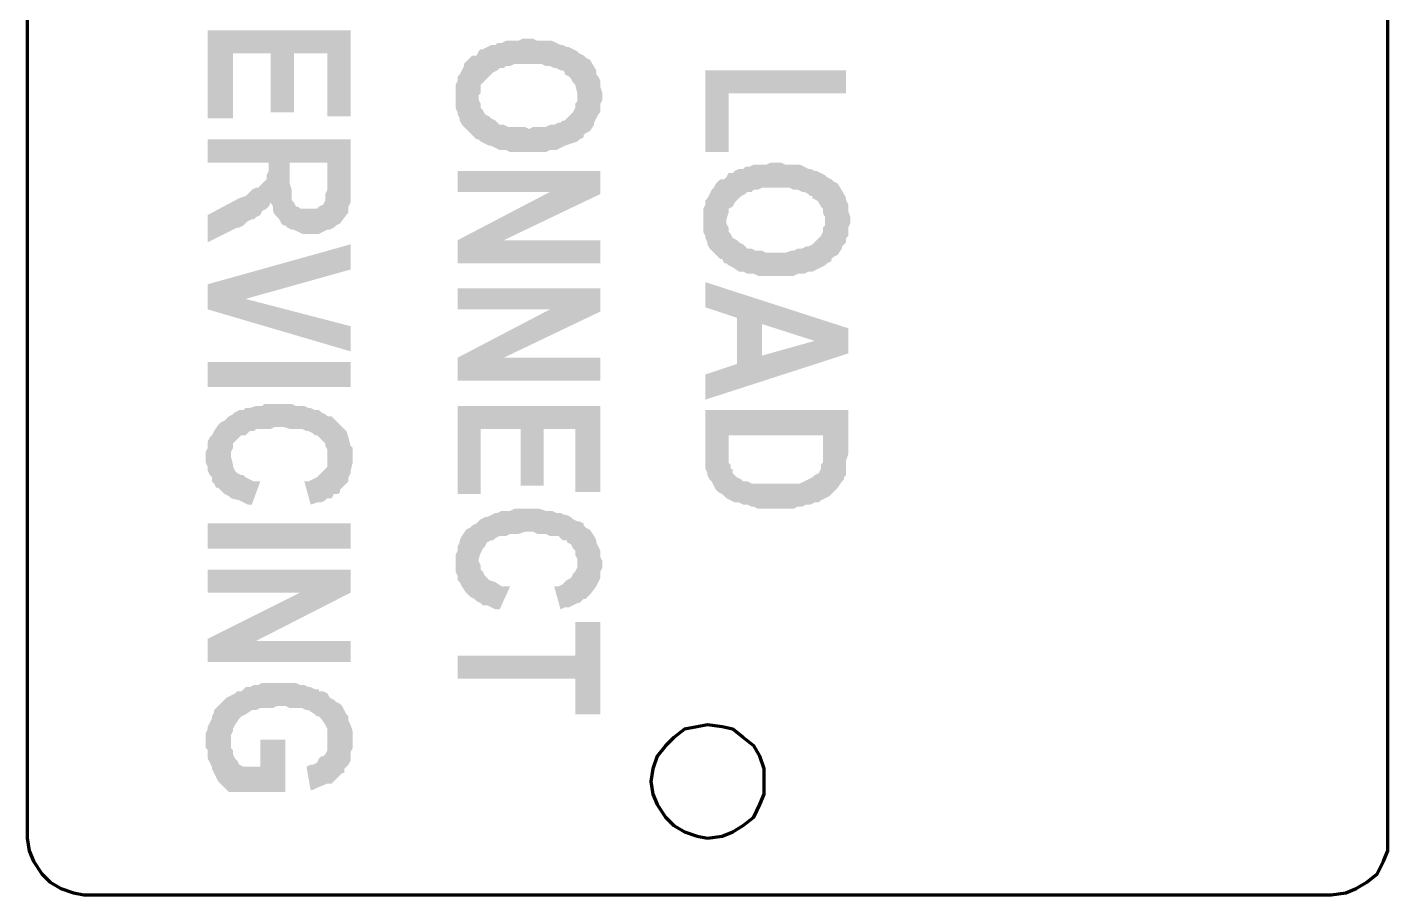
# Model space of a CAD drawing. Header units: inches. Extents: x -186 to 186, y -282 to 282.
# Drawn here: x -132.81 to -108.81, y 6.56 to 21.87 of the extents above; entities that cross this region are included whole.
import ezdxf

# ---------------------------------------------------------------- set-up
doc = ezdxf.new("R2010")
doc.units = ezdxf.units.IN
doc.header["$MEASUREMENT"] = 0
doc.layers.add('H', color=7, linetype='CONTINUOUS', lineweight=100)
doc.layers.add('P', color=250, linetype='CONTINUOUS', lineweight=100)

msp = doc.modelspace()

# ---------------------------------------------------------------- hatches: boundary and pattern name
at = {"layer": 'H', "linetype": 'Continuous'}
for points in [[(-127.111, 20.296), (-127.111, 21.815), (-129.63, 21.815), (-129.63, 20.259), (-129.185, 20.259), (-129.185, 21.407), (-128.519, 21.407), (-128.519, 20.37), (-128.111, 20.37), (-128.111, 21.407), (-127.519, 21.407), (-127.519, 20.296)], [(-122.667, 20.667), (-122.667, 20.704), (-122.704, 20.815), (-122.704, 20.852), (-122.704, 20.926), (-122.741, 21), (-122.778, 21.037), (-122.778, 21.111), (-122.889, 21.296), (-122.963, 21.333), (-123, 21.37), (-123.074, 21.407), (-123.111, 21.444), (-123.259, 21.519), (-123.296, 21.519), (-123.37, 21.556), (-123.407, 21.556), (-123.481, 21.593), (-123.556, 21.63), (-123.63, 21.63), (-123.667, 21.63), (-123.778, 21.63), (-123.815, 21.63), (-123.889, 21.667), (-124.074, 21.667), (-124.148, 21.63), (-124.222, 21.63), (-124.296, 21.63), (-124.37, 21.63), (-124.444, 21.593), (-124.519, 21.593), (-124.556, 21.556), (-124.63, 21.556), (-124.704, 21.519), (-124.778, 21.481), (-124.815, 21.481), (-124.852, 21.444), (-124.889, 21.37), (-124.963, 21.37), (-125, 21.333), (-125.037, 21.296), (-125.111, 21.222), (-125.111, 21.185), (-125.148, 21.111), (-125.185, 21.037), (-125.222, 21), (-125.222, 20.926), (-125.259, 20.852), (-125.259, 20.815), (-125.259, 20.519), (-125.259, 20.444), (-125.222, 20.37), (-125.222, 20.333), (-125.185, 20.259), (-125.185, 20.222), (-125.148, 20.148), (-125.111, 20.111), (-125.037, 20.037), (-125, 20), (-124.963, 19.963), (-124.889, 19.889), (-124.852, 19.889), (-124.852, 20.667), (-124.815, 20.704), (-124.815, 20.852), (-124.704, 20.963), (-124.667, 21), (-124.63, 21.037), (-124.593, 21.074), (-124.519, 21.111), (-124.481, 21.148), (-124.407, 21.148), (-124.37, 21.185), (-124.296, 21.185), (-124.222, 21.222), (-124.148, 21.222), (-124.037, 21.222), (-123.889, 21.222), (-123.815, 21.222), (-123.741, 21.222), (-123.667, 21.185), (-123.593, 21.185), (-123.519, 21.148), (-123.481, 21.148), (-123.407, 21.111), (-123.37, 21.111), (-123.333, 21.074), (-123.333, 21.037), (-123.259, 21), (-123.222, 20.963), (-123.185, 20.889), (-123.148, 20.852), (-123.111, 20.704), (-123.111, 20.667), (-123.074, 19.889), (-123, 19.926), (-123, 19.963), (-122.963, 20), (-122.889, 20.037), (-122.815, 20.148), (-122.815, 20.185), (-122.778, 20.259), (-122.741, 20.333), (-122.704, 20.37), (-122.704, 20.444), (-122.704, 20.519), (-122.667, 20.593)], [(-118.37, 20.704), (-118.37, 21.111), (-120.852, 21.111), (-120.852, 19.667), (-120.444, 19.667), (-120.444, 20.704)], [(-123.074, 19.889), (-123.111, 20.667), (-123.111, 20.556), (-123.148, 20.519), (-123.148, 20.444), (-123.185, 20.37), (-123.222, 20.333), (-123.259, 20.296), (-123.333, 20.222), (-123.37, 20.222), (-123.407, 20.185), (-123.444, 20.185), (-123.519, 20.148), (-123.593, 20.148), (-123.667, 20.111), (-123.704, 20.111), (-123.815, 20.111), (-123.889, 20.111), (-123.963, 20.074), (-124.037, 20.111), (-124.148, 20.111), (-124.222, 20.111), (-124.296, 20.111), (-124.333, 20.111), (-124.407, 20.148), (-124.481, 20.148), (-124.519, 20.185), (-124.556, 20.222), (-124.63, 20.259), (-124.667, 20.296), (-124.741, 20.333), (-124.778, 20.407), (-124.815, 20.444), (-124.815, 20.519), (-124.852, 20.593), (-124.852, 20.667), (-124.852, 19.889), (-124.815, 19.852), (-124.741, 19.815), (-124.667, 19.778), (-124.63, 19.778), (-124.556, 19.741), (-124.481, 19.704), (-124.444, 19.704), (-124.37, 19.704), (-124.296, 19.667), (-124.222, 19.667), (-124.037, 19.667), (-123.963, 19.667), (-123.889, 19.667), (-123.741, 19.667), (-123.667, 19.667), (-123.593, 19.704), (-123.519, 19.704), (-123.481, 19.704), (-123.407, 19.741), (-123.333, 19.778), (-123.111, 19.852)], [(-127.111, 19.037), (-127.111, 19.889), (-129.63, 19.889), (-129.63, 19.481), (-128.556, 19.481), (-128.556, 19.407), (-128.556, 18.704), (-128.519, 18.778), (-128.481, 18.704), (-128.481, 18.63), (-128.444, 18.556), (-128.407, 18.519), (-128.37, 18.481), (-128.333, 18.407), (-128.296, 18.37), (-128.259, 18.37), (-128.222, 18.333), (-128.185, 19.481), (-127.519, 19.481), (-127.519, 18.296), (-127.481, 18.296), (-127.407, 18.333), (-127.37, 18.37), (-127.296, 18.407), (-127.185, 18.556), (-127.148, 18.593), (-127.148, 18.667), (-127.148, 18.704), (-127.111, 18.778), (-127.111, 18.963)], [(-127.519, 18.296), (-127.519, 19.185), (-127.519, 19), (-127.556, 18.926), (-127.556, 18.852), (-127.556, 18.815), (-127.593, 18.741), (-127.667, 18.704), (-127.704, 18.667), (-127.778, 18.667), (-127.852, 18.667), (-127.926, 18.667), (-128, 18.667), (-128.037, 18.704), (-128.074, 18.704), (-128.111, 18.778), (-128.148, 18.815), (-128.148, 18.852), (-128.148, 18.889), (-128.148, 19), (-128.185, 19.111), (-128.185, 19.481), (-128.222, 18.333), (-128.148, 18.296), (-128.111, 18.296), (-128.037, 18.259), (-127.963, 18.222), (-127.667, 18.222), (-127.593, 18.259)], [(-118.296, 18.481), (-118.296, 18.519), (-118.333, 18.63), (-118.333, 18.667), (-118.333, 18.741), (-118.37, 18.815), (-118.37, 18.852), (-118.407, 18.926), (-118.519, 19.111), (-118.593, 19.148), (-118.63, 19.185), (-118.704, 19.222), (-118.741, 19.259), (-118.815, 19.296), (-118.889, 19.333), (-118.926, 19.333), (-119, 19.37), (-119.037, 19.37), (-119.111, 19.407), (-119.185, 19.444), (-119.222, 19.444), (-119.296, 19.444), (-119.37, 19.444), (-119.444, 19.444), (-119.519, 19.481), (-119.704, 19.481), (-119.778, 19.444), (-119.852, 19.444), (-119.926, 19.444), (-120, 19.444), (-120.074, 19.407), (-120.148, 19.407), (-120.185, 19.37), (-120.259, 19.37), (-120.333, 19.333), (-120.37, 19.296), (-120.444, 19.296), (-120.481, 19.222), (-120.519, 19.185), (-120.593, 19.185), (-120.63, 19.148), (-120.667, 19.111), (-120.704, 19.037), (-120.741, 19), (-120.778, 18.926), (-120.815, 18.852), (-120.852, 18.815), (-120.852, 18.741), (-120.889, 18.667), (-120.889, 18.63), (-120.889, 18.333), (-120.889, 18.259), (-120.852, 18.185), (-120.852, 18.148), (-120.815, 18.074), (-120.815, 18.037), (-120.778, 17.963), (-120.704, 17.889), (-120.667, 17.852), (-120.63, 17.815), (-120.593, 17.778), (-120.556, 17.778), (-120.519, 17.704), (-120.481, 17.704), (-120.481, 18.481), (-120.444, 18.593), (-120.444, 18.667), (-120.37, 18.704), (-120.333, 18.778), (-120.296, 18.815), (-120.259, 18.852), (-120.222, 18.889), (-120.148, 18.926), (-120.111, 18.963), (-120.037, 18.963), (-120, 19), (-119.926, 19), (-119.852, 19.037), (-119.778, 19.037), (-119.667, 19.037), (-119.519, 19.037), (-119.444, 19.037), (-119.37, 19.037), (-119.296, 19), (-119.222, 19), (-119.148, 18.963), (-119.111, 18.963), (-119.037, 18.926), (-119, 18.889), (-118.963, 18.889), (-118.963, 18.852), (-118.889, 18.815), (-118.852, 18.778), (-118.815, 18.704), (-118.778, 18.667), (-118.778, 18.593), (-118.741, 18.519), (-118.741, 18.481), (-118.704, 17.704), (-118.63, 17.741), (-118.63, 17.778), (-118.593, 17.815), (-118.519, 17.852), (-118.444, 17.963), (-118.444, 18), (-118.37, 18.074), (-118.37, 18.148), (-118.333, 18.185), (-118.333, 18.259), (-118.333, 18.333), (-118.296, 18.407)], [(-128.556, 18.704), (-128.556, 19.407), (-128.556, 19.333), (-128.593, 19.259), (-128.593, 19.185), (-128.63, 19.148), (-128.704, 19.074), (-128.741, 19.037), (-128.778, 19.037), (-128.852, 19), (-128.889, 18.963), (-128.963, 18.889), (-129.074, 18.852), (-129.63, 18.556), (-129.63, 18.074), (-129.111, 18.333), (-129.074, 18.333), (-129, 18.37), (-128.926, 18.444), (-128.852, 18.481), (-128.815, 18.481), (-128.778, 18.519), (-128.704, 18.556), (-128.667, 18.63), (-128.593, 18.667)], [(-122.704, 18.926), (-122.704, 19.333), (-125.222, 19.333), (-125.222, 18.963), (-123.593, 18.963)], [(-122.704, 18.926), (-123.593, 18.963), (-125.222, 18.111), (-124.407, 18.111)], [(-118.704, 17.704), (-118.741, 18.481), (-118.741, 18.37), (-118.778, 18.333), (-118.778, 18.259), (-118.815, 18.185), (-118.852, 18.148), (-118.889, 18.111), (-118.963, 18.037), (-119.037, 18), (-119.074, 18), (-119.148, 17.963), (-119.222, 17.963), (-119.296, 17.926), (-119.333, 17.926), (-119.444, 17.889), (-119.519, 17.889), (-119.593, 17.889), (-119.667, 17.889), (-119.778, 17.889), (-119.852, 17.926), (-119.889, 17.926), (-119.963, 17.926), (-120.037, 17.963), (-120.111, 17.963), (-120.148, 18), (-120.185, 18.037), (-120.259, 18.074), (-120.296, 18.111), (-120.37, 18.148), (-120.407, 18.222), (-120.444, 18.259), (-120.444, 18.333), (-120.481, 18.407), (-120.481, 18.481), (-120.481, 17.704), (-120.444, 17.667), (-120.37, 17.63), (-120.259, 17.556), (-120.185, 17.556), (-120.111, 17.519), (-120.037, 17.519), (-120, 17.519), (-119.926, 17.481), (-119.852, 17.481), (-119.667, 17.481), (-119.593, 17.481), (-119.519, 17.481), (-119.37, 17.481), (-119.296, 17.481), (-119.222, 17.519), (-119.148, 17.519), (-119.111, 17.519), (-119.037, 17.556), (-118.963, 17.556), (-118.741, 17.667)], [(-127.111, 17.593), (-127.111, 18.037), (-129.63, 17.333), (-128.963, 17.074)], [(-122.704, 17.704), (-122.704, 18.111), (-124.407, 18.111), (-125.222, 18.111), (-125.222, 17.704)], [(-127.111, 16.148), (-127.111, 16.593), (-128.963, 17.074), (-129.63, 17.333), (-129.63, 16.889)], [(-118.333, 16.111), (-118.333, 16.556), (-120.852, 17.37), (-120.852, 16.926), (-120.296, 16.741), (-120.296, 15.926), (-119.852, 16.63), (-118.926, 16.333)], [(-122.704, 16.852), (-122.704, 17.259), (-125.222, 17.259), (-125.222, 16.889), (-123.593, 16.889)], [(-122.704, 16.852), (-123.593, 16.889), (-125.222, 16.037), (-124.407, 16.037)], [(-118.333, 16.111), (-118.926, 16.333), (-119.852, 16.074), (-119.852, 16.63), (-120.296, 15.926), (-120.852, 15.741), (-120.852, 15.296)], [(-129.63, 15.519), (-127.111, 15.519), (-127.111, 15.963), (-129.63, 15.963)], [(-122.704, 15.63), (-122.704, 16.037), (-124.407, 16.037), (-125.222, 16.037), (-125.222, 15.63)], [(-127.444, 15), (-127.519, 15), (-127.556, 15.037), (-127.63, 15.074), (-127.667, 15.111), (-127.741, 15.111), (-127.815, 15.148), (-127.852, 15.148), (-127.926, 15.185), (-128, 15.185), (-128.074, 15.185), (-128.148, 15.222), (-128.222, 15.222), (-128.296, 15.222), (-128.444, 15.222), (-128.519, 15.222), (-128.63, 15.222), (-128.667, 15.185), (-128.778, 15.185), (-128.889, 15.148), (-128.963, 15.148), (-129, 15.111), (-129.074, 15.111), (-129.148, 15.074), (-129.185, 15.037), (-129.259, 15), (-129.222, 14.296), (-129.222, 14.333), (-129.222, 14.37), (-129.185, 14.444), (-129.185, 14.519), (-129.148, 14.556), (-129.074, 14.63), (-129.037, 14.667), (-128.963, 14.667), (-128.926, 14.704), (-128.889, 14.741), (-128.815, 14.741), (-128.778, 14.778), (-128.667, 14.778), (-128.63, 14.778), (-128.519, 14.778), (-128.444, 14.815), (-128.296, 14.815), (-128.185, 14.778), (-128.111, 14.778), (-128.037, 14.778), (-127.963, 14.778), (-127.889, 14.741), (-127.852, 14.741), (-127.778, 14.704), (-127.741, 14.667), (-127.704, 14.667), (-127.667, 14.63), (-127.63, 14.593), (-127.556, 14.519), (-127.556, 14.481), (-127.519, 14.407), (-127.519, 14.333), (-127.519, 14.296)], [(-122.704, 13.667), (-122.704, 15.185), (-125.222, 15.185), (-125.222, 13.63), (-124.815, 13.63), (-124.815, 14.778), (-124.111, 14.778), (-124.111, 13.778), (-123.704, 13.778), (-123.704, 14.778), (-123.148, 14.778), (-123.148, 13.667)], [(-128.704, 13.852), (-128.741, 13.852), (-128.815, 13.852), (-128.963, 13.926), (-129, 13.963), (-129.037, 13.963), (-129.111, 14), (-129.148, 14.037), (-129.185, 14.111), (-129.185, 14.148), (-129.222, 14.296), (-129.259, 15), (-129.296, 14.963), (-129.333, 14.926), (-129.407, 14.889), (-129.444, 14.852), (-129.519, 14.741), (-129.556, 14.667), (-129.593, 14.63), (-129.63, 14.556), (-129.63, 14.481), (-129.63, 14.444), (-129.667, 14.37), (-129.667, 14.185), (-129.63, 14.111), (-129.63, 14.037), (-129.593, 13.963), (-129.556, 13.926), (-129.556, 13.852), (-129.519, 13.815), (-129.481, 13.741), (-129.444, 13.741), (-129.407, 13.704), (-129.37, 13.667), (-129.333, 13.63), (-129.259, 13.593), (-129.222, 13.556), (-129.074, 13.519), (-129, 13.481), (-128.926, 13.444), (-128.852, 13.444)], [(-127.074, 14.259), (-127.074, 14.296), (-127.074, 14.37), (-127.074, 14.444), (-127.111, 14.481), (-127.148, 14.63), (-127.185, 14.741), (-127.296, 14.852), (-127.333, 14.889), (-127.37, 14.926), (-127.407, 14.963), (-127.444, 15), (-127.519, 14.296), (-127.519, 14.185), (-127.519, 14.111), (-127.556, 14.074), (-127.63, 14), (-127.667, 13.963), (-127.704, 13.926), (-127.778, 13.889), (-127.852, 13.852), (-127.926, 13.852), (-127.815, 13.444), (-127.704, 13.481), (-127.63, 13.481), (-127.556, 13.519), (-127.519, 13.556), (-127.444, 13.556), (-127.407, 13.63), (-127.333, 13.63), (-127.296, 13.667), (-127.296, 13.704), (-127.148, 13.852), (-127.148, 13.926), (-127.111, 14), (-127.111, 14.037), (-127.074, 14.185)], [(-118.333, 14.333), (-118.333, 15.111), (-120.852, 15.111), (-120.852, 14.222), (-120.852, 14.148), (-120.852, 14.074), (-120.815, 14), (-120.815, 13.963), (-120.778, 13.889), (-120.741, 13.852), (-120.704, 13.778), (-120.667, 13.704), (-120.63, 13.667), (-120.556, 13.63), (-120.519, 13.593), (-120.481, 13.556), (-120.444, 14.667), (-118.778, 14.667), (-118.778, 14.481), (-118.741, 13.556), (-118.667, 13.593), (-118.63, 13.63), (-118.519, 13.741), (-118.444, 13.852), (-118.407, 13.889), (-118.407, 13.926), (-118.37, 13.963), (-118.37, 14.037), (-118.37, 14.111), (-118.37, 14.148), (-118.37, 14.222)], [(-118.741, 13.556), (-118.778, 14.481), (-118.778, 14.333), (-118.778, 14.259), (-118.778, 14.185), (-118.815, 14.148), (-118.815, 14.111), (-118.815, 14.074), (-118.852, 14), (-118.926, 13.963), (-118.963, 13.926), (-119.037, 13.889), (-119.111, 13.852), (-119.185, 13.815), (-119.222, 13.815), (-119.296, 13.815), (-119.37, 13.815), (-119.852, 13.815), (-119.926, 13.815), (-120, 13.815), (-120.037, 13.815), (-120.111, 13.852), (-120.185, 13.852), (-120.222, 13.889), (-120.296, 13.926), (-120.333, 13.963), (-120.37, 14), (-120.37, 14.074), (-120.407, 14.074), (-120.407, 14.148), (-120.444, 14.185), (-120.444, 14.667), (-120.481, 13.556), (-120.407, 13.519), (-120.333, 13.481), (-120.259, 13.481), (-120.185, 13.444), (-120.111, 13.444), (-120.037, 13.407), (-120, 13.407), (-119.926, 13.37), (-119.852, 13.37), (-119.407, 13.37), (-119.333, 13.37), (-119.296, 13.37), (-119.222, 13.407), (-119.148, 13.407), (-119.074, 13.444), (-119.037, 13.444), (-119, 13.444), (-118.926, 13.481), (-118.852, 13.481), (-118.815, 13.519)], [(-123.074, 13.148), (-123.111, 13.148), (-123.185, 13.185), (-123.222, 13.222), (-123.296, 13.259), (-123.333, 13.259), (-123.407, 13.296), (-123.481, 13.296), (-123.556, 13.333), (-123.63, 13.333), (-123.667, 13.333), (-123.778, 13.37), (-123.852, 13.37), (-123.926, 13.37), (-124.074, 13.37), (-124.148, 13.37), (-124.222, 13.37), (-124.296, 13.333), (-124.37, 13.333), (-124.444, 13.333), (-124.519, 13.296), (-124.556, 13.296), (-124.63, 13.259), (-124.704, 13.222), (-124.741, 13.222), (-124.815, 13.185), (-124.852, 13.148), (-124.852, 12.444), (-124.852, 12.481), (-124.815, 12.593), (-124.778, 12.667), (-124.741, 12.704), (-124.704, 12.778), (-124.63, 12.815), (-124.593, 12.815), (-124.556, 12.852), (-124.481, 12.889), (-124.444, 12.889), (-124.37, 12.889), (-124.296, 12.926), (-124.222, 12.926), (-124.148, 12.926), (-124.037, 12.963), (-123.889, 12.963), (-123.815, 12.926), (-123.704, 12.926), (-123.667, 12.926), (-123.593, 12.889), (-123.519, 12.889), (-123.444, 12.889), (-123.407, 12.852), (-123.37, 12.815), (-123.296, 12.815), (-123.296, 12.778), (-123.222, 12.741), (-123.185, 12.667), (-123.148, 12.63), (-123.148, 12.556), (-123.111, 12.481), (-123.111, 12.444)], [(-129.63, 12.667), (-127.111, 12.667), (-127.111, 13.111), (-129.63, 13.111)], [(-124.296, 12), (-124.333, 12), (-124.444, 12), (-124.556, 12.074), (-124.667, 12.111), (-124.704, 12.148), (-124.741, 12.185), (-124.778, 12.259), (-124.815, 12.296), (-124.815, 12.37), (-124.852, 12.444), (-124.852, 13.148), (-124.889, 13.111), (-124.963, 13.074), (-125, 13.037), (-125.074, 13), (-125.148, 12.889), (-125.185, 12.815), (-125.185, 12.778), (-125.222, 12.704), (-125.222, 12.63), (-125.259, 12.556), (-125.259, 12.519), (-125.259, 12.333), (-125.259, 12.259), (-125.222, 12.185), (-125.222, 12.111), (-125.185, 12.074), (-125.148, 12), (-125.074, 11.889), (-125.037, 11.852), (-125, 11.815), (-124.926, 11.778), (-124.889, 11.741), (-124.815, 11.704), (-124.778, 11.667), (-124.704, 11.667), (-124.63, 11.63), (-124.556, 11.593), (-124.481, 11.593)], [(-122.667, 12.407), (-122.667, 12.444), (-122.704, 12.519), (-122.704, 12.556), (-122.704, 12.63), (-122.741, 12.704), (-122.778, 12.778), (-122.778, 12.815), (-122.815, 12.889), (-122.889, 13), (-122.963, 13.037), (-123, 13.074), (-123, 13.111), (-123.074, 13.148), (-123.111, 12.444), (-123.111, 12.333), (-123.148, 12.259), (-123.185, 12.222), (-123.222, 12.148), (-123.296, 12.111), (-123.333, 12.074), (-123.37, 12.037), (-123.444, 12), (-123.519, 12), (-123.407, 11.593), (-123.333, 11.63), (-123.259, 11.63), (-123.185, 11.667), (-123.111, 11.704), (-123.074, 11.704), (-123, 11.778), (-122.963, 11.778), (-122.926, 11.815), (-122.889, 11.852), (-122.778, 12), (-122.741, 12.074), (-122.704, 12.148), (-122.704, 12.185), (-122.704, 12.259), (-122.667, 12.333)], [(-127.111, 11.889), (-127.111, 12.296), (-129.63, 12.296), (-129.63, 11.889), (-128, 11.889)], [(-127.111, 11.889), (-128, 11.889), (-129.63, 11.074), (-128.778, 11.037)], [(-122.704, 9.741), (-122.704, 11.37), (-123.148, 11.37), (-123.148, 10.778), (-125.222, 10.778), (-125.222, 10.37), (-123.148, 10.37), (-123.148, 9.741)], [(-127.111, 10.667), (-127.111, 11.037), (-128.778, 11.037), (-129.63, 11.074), (-129.63, 10.667)], [(-127.481, 10.037), (-127.519, 10.111), (-127.593, 10.148), (-127.667, 10.148), (-127.667, 10.185), (-127.741, 10.185), (-127.815, 10.222), (-127.852, 10.222), (-127.926, 10.259), (-128, 10.259), (-128.074, 10.296), (-128.148, 10.296), (-128.222, 10.296), (-128.296, 10.296), (-128.407, 10.296), (-128.481, 10.296), (-128.63, 10.296), (-128.667, 10.296), (-128.741, 10.259), (-128.815, 10.259), (-128.889, 10.222), (-128.963, 10.222), (-129, 10.185), (-129.037, 10.148), (-129.111, 10.148), (-129.148, 10.111), (-129.222, 10.074), (-129.222, 9.296), (-129.222, 9.37), (-129.185, 9.444), (-129.185, 9.481), (-129.148, 9.556), (-129.074, 9.667), (-129.037, 9.704), (-128.963, 9.741), (-128.852, 9.815), (-128.778, 9.815), (-128.704, 9.852), (-128.63, 9.852), (-128.556, 9.852), (-128.481, 9.852), (-128.407, 9.889), (-128.259, 9.889), (-128.185, 9.852), (-128.111, 9.852), (-128.037, 9.852), (-127.963, 9.852), (-127.889, 9.815), (-127.852, 9.815), (-127.741, 9.741), (-127.704, 9.704), (-127.667, 9.704), (-127.63, 9.667), (-127.556, 9.556), (-127.519, 9.481), (-127.519, 9.407), (-127.519, 9.37), (-127.519, 9.296)], [(-128.259, 8.37), (-128.259, 9.296), (-128.704, 9.296), (-128.704, 8.815), (-129, 8.815), (-129.074, 8.852), (-129.111, 8.926), (-129.148, 8.963), (-129.185, 9.037), (-129.185, 9.111), (-129.222, 9.148), (-129.222, 9.222), (-129.222, 10.074), (-129.296, 10.037), (-129.333, 10), (-129.37, 9.963), (-129.444, 9.889), (-129.481, 9.852), (-129.519, 9.815), (-129.519, 9.778), (-129.556, 9.704), (-129.556, 9.667), (-129.593, 9.593), (-129.63, 9.519), (-129.63, 9.481), (-129.667, 9.407), (-129.667, 9.148), (-129.63, 9.111), (-129.63, 9.037), (-129.63, 8.963), (-129.593, 8.889), (-129.556, 8.815), (-129.556, 8.778), (-129.519, 8.704), (-129.481, 8.63), (-129.444, 8.556), (-129.407, 8.519), (-129.37, 8.481), (-129.333, 8.444), (-129.259, 8.37)], [(-127.074, 9.296), (-127.074, 9.37), (-127.074, 9.444), (-127.111, 9.556), (-127.148, 9.63), (-127.148, 9.704), (-127.185, 9.741), (-127.222, 9.815), (-127.259, 9.889), (-127.296, 9.926), (-127.37, 9.963), (-127.407, 10), (-127.481, 10.037), (-127.519, 9.296), (-127.519, 9.222), (-127.519, 9.111), (-127.556, 9.037), (-127.593, 9), (-127.63, 9), (-127.667, 8.963), (-127.704, 8.889), (-127.778, 8.852), (-127.815, 8.852), (-127.889, 8.815), (-127.815, 8.407), (-127.778, 8.407), (-127.704, 8.444), (-127.519, 8.519), (-127.444, 8.519), (-127.407, 8.556), (-127.333, 8.63), (-127.296, 8.667), (-127.259, 8.704), (-127.222, 8.704), (-127.222, 8.778), (-127.185, 8.815), (-127.148, 8.852), (-127.111, 8.926), (-127.111, 9), (-127.111, 9.074), (-127.074, 9.148), (-127.074, 9.185)]]:
    msp.add_hatch(color=0, dxfattribs=at).paths.add_polyline_path(points)

# ---------------------------------------------------------------- linework, layer by layer
at = {"layer": 'P', "color": 0, "linetype": 'Continuous'}
for points in [[(-132.815, 7.556), (-132.778, 7.333), (-132.704, 7.148), (-132.556, 6.926), (-132.407, 6.778), (-132.222, 6.667), (-132, 6.593), (-131.815, 6.556), (-109.815, 6.556), (-109.556, 6.593), (-109.37, 6.667), (-109.185, 6.778), (-109, 6.926), (-108.889, 7.148), (-108.815, 7.333), (-108.815, 7.556), (-108.815, 69.556)], [(-132.815, 69.556), (-132.815, 7.556)], [(-120.815, 7.556), (-120.556, 7.593), (-120.37, 7.667), (-120.185, 7.778), (-120, 7.926), (-119.889, 8.148), (-119.815, 8.333), (-119.815, 8.556), (-119.815, 8.778), (-119.889, 9), (-120, 9.185), (-120.185, 9.333), (-120.37, 9.481), (-120.556, 9.519), (-120.815, 9.556), (-121, 9.519), (-121.222, 9.481), (-121.407, 9.333), (-121.556, 9.185), (-121.704, 9), (-121.778, 8.778), (-121.815, 8.556), (-121.778, 8.333), (-121.704, 8.148), (-121.556, 7.926), (-121.407, 7.778), (-121.222, 7.667), (-121, 7.593), (-120.815, 7.556)]]:
    msp.add_lwpolyline(points, dxfattribs=at)

doc.saveas('drawing.dxf')
